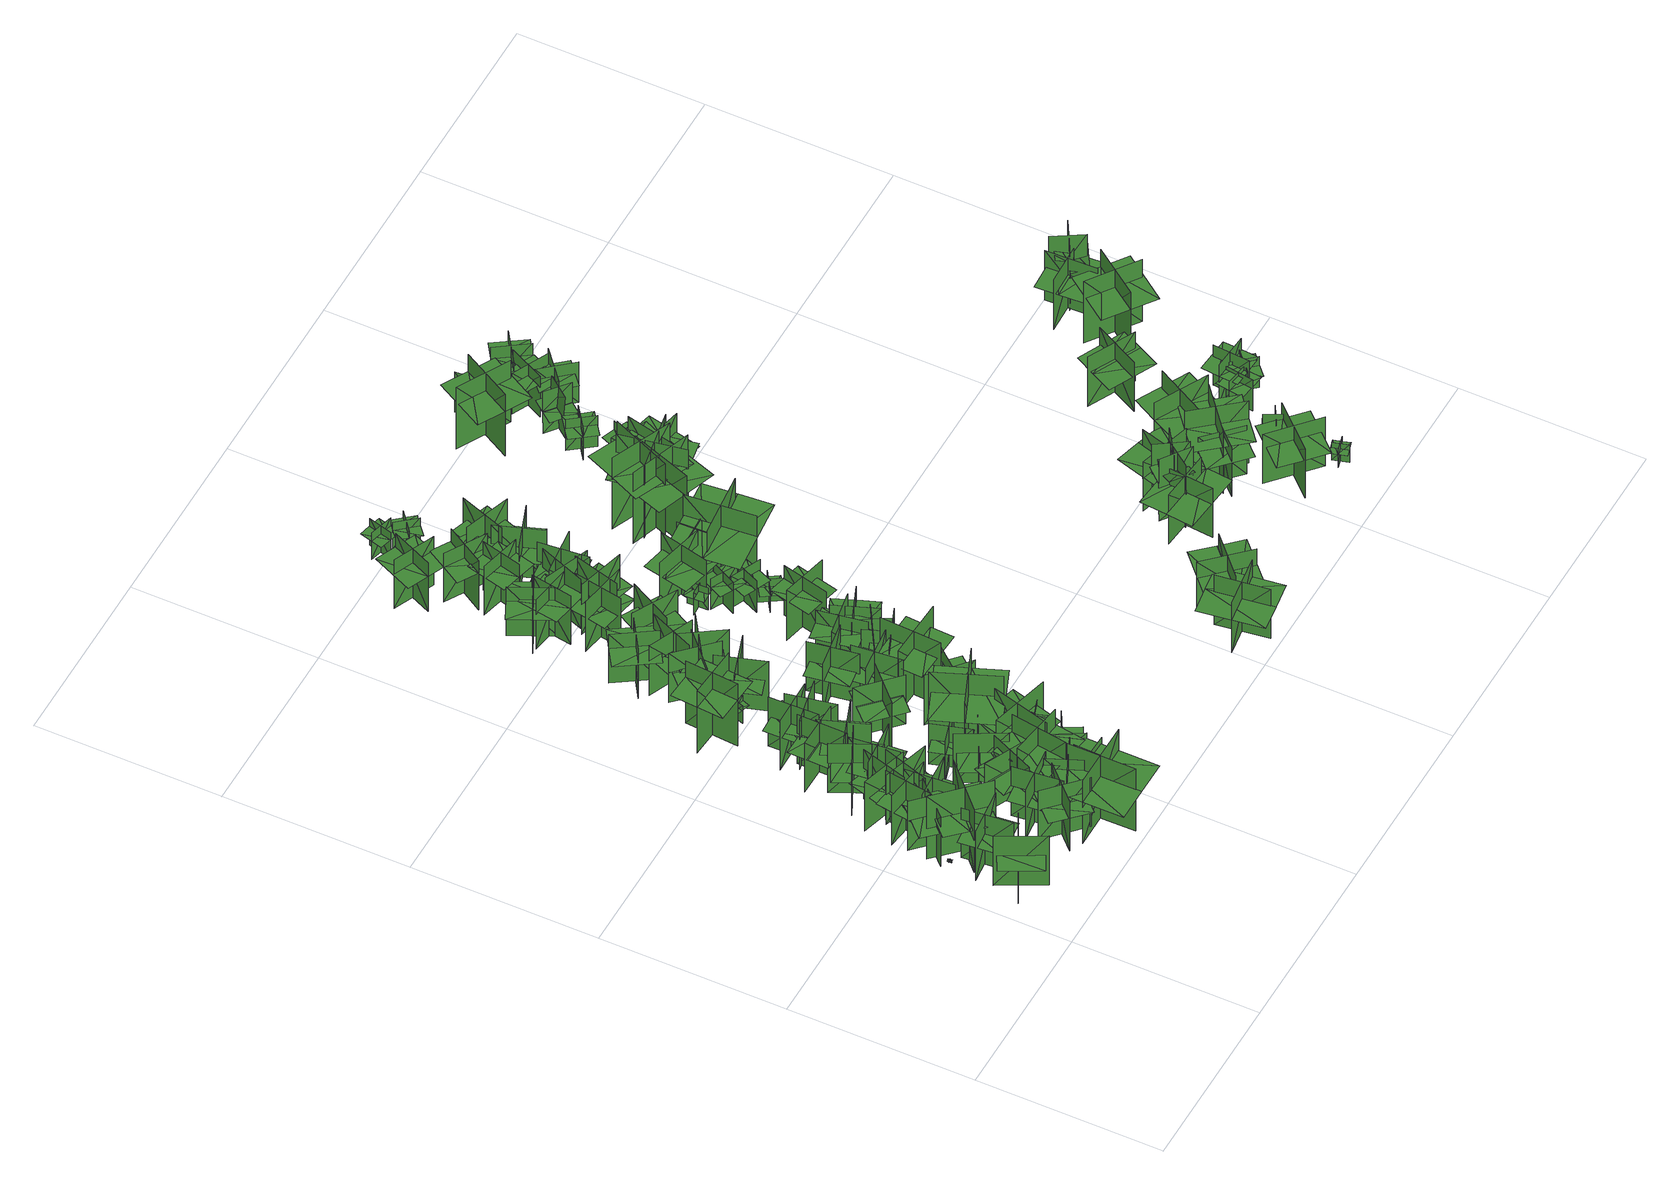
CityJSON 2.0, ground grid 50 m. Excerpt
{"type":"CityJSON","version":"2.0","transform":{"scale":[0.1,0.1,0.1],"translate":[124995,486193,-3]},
"CityObjects":{
"tree1":{"type":"SolitaryVegetationObject","geometry":[{"type":"MultiSurface","lod":"1","boundaries":[[[0,1,2]],[[0,2,3]],[[4,5,6]],[[4,6,7]],[[8,9,10]],[[8,10,11]],[[8,12,13]],[[8,13,9]]]}]},
"tree2":{"type":"SolitaryVegetationObject","geometry":[{"type":"MultiSurface","lod":"1","boundaries":[[[14,15,16]],[[14,16,17]],[[18,19,20]],[[18,20,21]],[[22,23,24]],[[22,24,25]],[[22,26,27]],[[22,27,23]]]}]},
"tree3":{"type":"SolitaryVegetationObject","geometry":[{"type":"MultiSurface","lod":"1","boundaries":[[[28,29,30]],[[28,30,31]],[[32,33,34]],[[32,34,35]],[[36,37,38]],[[36,38,39]],[[36,40,41]],[[36,41,37]]]}]},
"tree4":{"type":"SolitaryVegetationObject","geometry":[{"type":"MultiSurface","lod":"1","boundaries":[[[42,43,44]],[[42,44,45]],[[46,47,48]],[[46,48,49]],[[50,51,52]],[[50,52,53]],[[50,54,55]],[[50,55,51]]]}]},
"tree5":{"type":"SolitaryVegetationObject","geometry":[{"type":"MultiSurface","lod":"1","boundaries":[[[56,57,58]],[[56,58,59]],[[60,61,62]],[[60,62,63]],[[64,65,66]],[[64,66,67]],[[64,68,69]],[[64,69,65]]]}]},
"tree6":{"type":"SolitaryVegetationObject","geometry":[{"type":"MultiSurface","lod":"1","boundaries":[[[70,71,72]],[[70,72,73]],[[74,75,76]],[[74,76,77]],[[78,79,80]],[[78,80,81]],[[78,82,83]],[[78,83,79]]]}]},
"tree7":{"type":"SolitaryVegetationObject","geometry":[{"type":"MultiSurface","lod":"1","boundaries":[[[84,85,86]],[[84,86,87]],[[88,89,90]],[[88,90,91]],[[92,93,94]],[[92,94,95]],[[92,96,97]],[[92,97,93]]]}]},
"tree8":{"type":"SolitaryVegetationObject","geometry":[{"type":"MultiSurface","lod":"1","boundaries":[[[98,99,100]],[[98,100,101]],[[102,103,104]],[[102,104,105]],[[106,107,108]],[[106,108,109]],[[106,110,111]],[[106,111,107]]]}]},
"tree9":{"type":"SolitaryVegetationObject","geometry":[{"type":"MultiSurface","lod":"1","boundaries":[[[112,113,114]],[[112,114,115]],[[116,117,118]],[[116,118,119]],[[120,121,122]],[[120,122,123]],[[120,124,125]],[[120,125,121]]]}]},
"tree10":{"type":"SolitaryVegetationObject","geometry":[{"type":"MultiSurface","lod":"1","boundaries":[[[126,127,128]],[[126,128,129]],[[130,131,132]],[[130,132,133]],[[134,135,136]],[[134,136,137]],[[134,138,139]],[[134,139,135]]]}]},
"tree11":{"type":"SolitaryVegetationObject","geometry":[{"type":"MultiSurface","lod":"1","boundaries":[[[140,141,142]],[[140,142,143]],[[144,145,146]],[[144,146,147]],[[148,149,150]],[[148,150,151]],[[148,152,153]],[[148,153,149]]]}]},
"tree12":{"type":"SolitaryVegetationObject","geometry":[{"type":"MultiSurface","lod":"1","boundaries":[[[154,155,156]],[[154,156,157]],[[158,159,160]],[[158,160,161]],[[162,163,164]],[[162,164,165]],[[162,166,167]],[[162,167,163]]]}]},
"tree13":{"type":"SolitaryVegetationObject","geometry":[{"type":"MultiSurface","lod":"1","boundaries":[[[168,169,170]],[[168,170,171]],[[172,173,174]],[[172,174,175]],[[176,177,178]],[[176,178,179]],[[176,180,181]],[[176,181,177]]]}]},
"tree14":{"type":"SolitaryVegetationObject","geometry":[{"type":"MultiSurface","lod":"1","boundaries":[[[182,183,184]],[[182,184,185]],[[186,187,188]],[[186,188,189]],[[190,191,192]],[[190,192,193]],[[190,193,194]],[[190,194,195]]]}]},
"tree15":{"type":"SolitaryVegetationObject","geometry":[{"type":"MultiSurface","lod":"1","boundaries":[[[196,197,198]],[[196,198,199]],[[200,201,202]],[[200,202,203]],[[204,205,206]],[[204,206,207]],[[204,208,209]],[[204,209,205]]]}]},
"tree16":{"type":"SolitaryVegetationObject","geometry":[{"type":"MultiSurface","lod":"1","boundaries":[[[210,211,212]],[[210,212,213]],[[214,215,216]],[[214,216,217]],[[218,219,220]],[[218,220,221]],[[218,221,222]],[[218,222,223]]]}]},
"tree17":{"type":"SolitaryVegetationObject","geometry":[{"type":"MultiSurface","lod":"1","boundaries":[[[224,225,226]],[[224,226,227]],[[228,229,230]],[[228,230,231]],[[232,233,234]],[[232,234,235]],[[232,236,237]],[[232,237,233]]]}]},
"tree18":{"type":"SolitaryVegetationObject","geometry":[{"type":"MultiSurface","lod":"1","boundaries":[[[238,239,240]],[[238,240,241]],[[242,243,244]],[[242,244,245]],[[246,247,248]],[[246,248,249]],[[246,250,251]],[[246,251,247]]]}]},
"tree19":{"type":"SolitaryVegetationObject","geometry":[{"type":"MultiSurface","lod":"1","boundaries":[[[252,253,254]],[[252,254,255]],[[256,257,258]],[[256,258,259]],[[260,261,257]],[[260,257,256]],[[262,263,253]],[[262,253,252]],[[252,253,264]],[[252,264,265]],[[252,266,267]],[[252,267,253]]]}]},
"tree20":{"type":"SolitaryVegetationObject","geometry":[{"type":"MultiSurface","lod":"1","boundaries":[[[268,269,270]],[[268,270,271]],[[272,273,274]],[[272,274,275]],[[276,277,278]],[[276,278,279]],[[276,280,281]],[[276,281,277]]]}]},
"tree21":{"type":"SolitaryVegetationObject","geometry":[{"type":"MultiSurface","lod":"1","boundaries":[[[282,283,284]],[[282,284,285]],[[286,287,288]],[[286,288,289]],[[290,291,292]],[[290,292,293]],[[290,294,295]],[[290,295,291]]]}]},
"tree22":{"type":"SolitaryVegetationObject","geometry":[{"type":"MultiSurface","lod":"1","boundaries":[[[296,297,298]],[[296,298,299]],[[300,301,302]],[[300,302,303]],[[304,305,306]],[[304,306,307]],[[304,307,308]],[[304,308,309]]]}]},
"tree23":{"type":"SolitaryVegetationObject","geometry":[{"type":"MultiSurface","lod":"1","boundaries":[[[310,311,312]],[[310,312,313]],[[314,315,316]],[[314,316,317]],[[318,319,315]],[[318,315,314]],[[320,321,311]],[[320,311,310]],[[310,311,322]],[[310,322,323]],[[310,324,325]],[[310,325,311]]]}]},
"tree24":{"type":"SolitaryVegetationObject","geometry":[{"type":"MultiSurface","lod":"1","boundaries":[[[326,327,328]],[[326,328,329]],[[330,331,332]],[[330,332,333]],[[334,335,336]],[[334,336,337]],[[334,338,339]],[[334,339,335]]]}]},
"tree25":{"type":"SolitaryVegetationObject","geometry":[{"type":"MultiSurface","lod":"1","boundaries":[[[340,341,342]],[[340,342,343]],[[344,345,346]],[[344,346,347]],[[348,349,350]],[[348,350,351]],[[348,352,353]],[[348,353,349]]]}]},
"tree26":{"type":"SolitaryVegetationObject","geometry":[{"type":"MultiSurface","lod":"1","boundaries":[[[354,355,356]],[[354,356,357]],[[358,359,360]],[[358,360,361]],[[362,363,364]],[[362,364,365]],[[362,366,367]],[[362,367,363]]]}]},
"tree27":{"type":"SolitaryVegetationObject","geometry":[{"type":"MultiSurface","lod":"1","boundaries":[[[368,369,370]],[[368,370,371]],[[372,373,374]],[[372,374,375]],[[376,377,378]],[[376,378,379]],[[376,379,380]],[[376,380,381]]]}]},
"tree28":{"type":"SolitaryVegetationObject","geometry":[{"type":"MultiSurface","lod":"1","boundaries":[[[382,383,384]],[[382,384,385]],[[386,387,388]],[[386,388,389]],[[390,391,392]],[[390,392,393]],[[390,394,395]],[[390,395,391]]]}]},
"tree29":{"type":"SolitaryVegetationObject","geometry":[{"type":"MultiSurface","lod":"1","boundaries":[[[396,397,398]],[[396,398,399]],[[400,401,402]],[[400,402,403]],[[404,405,406]],[[404,406,407]],[[404,408,409]],[[404,409,405]]]}]},
"tree30":{"type":"SolitaryVegetationObject","geometry":[{"type":"MultiSurface","lod":"1","boundaries":[[[410,411,412]],[[410,412,413]],[[414,415,416]],[[414,416,417]],[[418,419,420]],[[418,420,421]],[[418,421,422]],[[418,422,423]]]}]},
"tree31":{"type":"SolitaryVegetationObject","geometry":[{"type":"MultiSurface","lod":"1","boundaries":[[[424,425,426]],[[424,426,427]],[[428,429,430]],[[428,430,431]],[[432,433,429]],[[432,429,428]],[[434,435,425]],[[434,425,424]],[[424,425,436]],[[424,436,437]],[[424,438,439]],[[424,439,425]]]}]},
"tree32":{"type":"SolitaryVegetationObject","geometry":[{"type":"MultiSurface","lod":"1","boundaries":[[[440,441,442]],[[440,442,443]],[[444,445,446]],[[444,446,447]],[[448,449,450]],[[448,450,451]],[[448,452,453]],[[448,453,449]]]}]},
"tree33":{"type":"SolitaryVegetationObject","geometry":[{"type":"MultiSurface","lod":"1","boundaries":[[[454,455,456]],[[454,456,457]],[[458,459,460]],[[458,460,461]],[[462,463,464]],[[462,464,465]],[[462,465,466]],[[462,466,467]]]}]},
"tree34":{"type":"SolitaryVegetationObject","geometry":[{"type":"MultiSurface","lod":"1","boundaries":[[[468,469,470]],[[468,470,471]],[[472,473,474]],[[472,474,475]],[[476,477,478]],[[476,478,479]],[[476,480,481]],[[476,481,477]]]}]},
"tree35":{"type":"SolitaryVegetationObject","geometry":[{"type":"MultiSurface","lod":"1","boundaries":[[[482,483,484]],[[482,484,485]],[[486,487,488]],[[486,488,489]],[[490,491,492]],[[490,492,493]],[[490,494,495]],[[490,495,491]]]}]},
"tree36":{"type":"SolitaryVegetationObject","geometry":[{"type":"MultiSurface","lod":"1","boundaries":[[[496,497,498]],[[496,498,499]],[[500,501,502]],[[500,502,503]],[[504,505,506]],[[504,506,507]],[[504,507,508]],[[504,508,509]]]}]},
"tree37":{"type":"SolitaryVegetationObject","geometry":[{"type":"MultiSurface","lod":"1","boundaries":[[[510,511,512]],[[510,512,513]],[[514,515,516]],[[514,516,517]],[[518,519,520]],[[518,520,521]],[[518,522,523]],[[518,523,519]]]}]},
"tree38":{"type":"SolitaryVegetationObject","geometry":[{"type":"MultiSurface","lod":"1","boundaries":[[[524,525,526]],[[524,526,527]],[[528,529,530]],[[528,530,531]],[[532,533,534]],[[532,534,535]],[[532,536,537]],[[532,537,533]]]}]},
"tree39":{"type":"SolitaryVegetationObject","geometry":[{"type":"MultiSurface","lod":"1","boundaries":[[[538,539,540]],[[538,540,541]],[[542,543,544]],[[542,544,545]],[[546,547,548]],[[546,548,549]],[[546,550,551]],[[546,551,547]]]}]},
"tree40":{"type":"SolitaryVegetationObject","geometry":[{"type":"MultiSurface","lod":"1","boundaries":[[[552,553,554]],[[552,554,555]],[[556,557,558]],[[556,558,559]],[[560,561,562]],[[560,562,563]],[[560,564,565]],[[560,565,561]]]}]},
"tree41":{"type":"SolitaryVegetationObject","geometry":[{"type":"MultiSurface","lod":"1","boundaries":[[[566,567,568]],[[566,568,569]],[[570,571,572]],[[570,572,573]],[[574,575,576]],[[574,576,577]],[[574,578,579]],[[574,579,575]]]}]},
"tree42":{"type":"SolitaryVegetationObject","geometry":[{"type":"MultiSurface","lod":"1","boundaries":[[[580,581,582]],[[580,582,583]],[[584,585,586]],[[584,586,587]],[[588,589,590]],[[588,590,591]],[[588,591,592]],[[588,592,593]]]}]},
"tree43":{"type":"SolitaryVegetationObject","geometry":[{"type":"MultiSurface","lod":"1","boundaries":[[[594,595,596]],[[594,596,597]],[[598,599,600]],[[598,600,601]],[[602,603,604]],[[602,604,605]],[[602,605,606]],[[602,606,607]]]}]},
"tree44":{"type":"SolitaryVegetationObject","geometry":[{"type":"MultiSurface","lod":"1","boundaries":[[[608,609,610]],[[608,610,611]],[[612,613,614]],[[612,614,615]],[[616,617,618]],[[616,618,619]],[[616,620,621]],[[616,621,617]]]}]},
"tree45":{"type":"SolitaryVegetationObject","geometry":[{"type":"MultiSurface","lod":"1","boundaries":[[[622,623,624]],[[622,624,625]],[[626,627,628]],[[626,628,629]],[[630,631,632]],[[630,632,633]],[[630,633,634]],[[630,634,635]]]}]},
"tree46":{"type":"SolitaryVegetationObject","geometry":[{"type":"MultiSurface","lod":"1","boundaries":[[[636,637,638]],[[636,638,639]],[[640,641,642]],[[640,642,643]],[[644,645,646]],[[644,646,647]],[[644,648,649]],[[644,649,645]]]}]},
"tree47":{"type":"SolitaryVegetationObject","geometry":[{"type":"MultiSurface","lod":"1","boundaries":[[[650,651,652]],[[650,652,653]],[[654,655,656]],[[654,656,657]],[[658,659,660]],[[658,660,661]],[[658,662,663]],[[658,663,659]]]}]},
"tree48":{"type":"SolitaryVegetationObject","geometry":[{"type":"MultiSurface","lod":"1","boundaries":[[[664,665,666]],[[664,666,667]],[[668,669,670]],[[668,670,671]],[[672,673,674]],[[672,674,675]],[[672,676,677]],[[672,677,673]]]}]},
"tree49":{"type":"SolitaryVegetationObject","geometry":[{"type":"MultiSurface","lod":"1","boundaries":[[[678,679,680]],[[678,680,681]],[[682,683,684]],[[682,684,685]],[[686,687,688]],[[686,688,689]],[[686,690,691]],[[686,691,687]]]}]},
"tree50":{"type":"SolitaryVegetationObject","geometry":[{"type":"MultiSurface","lod":"1","boundaries":[[[692,693,694]],[[692,694,695]],[[696,697,698]],[[696,698,699]],[[700,701,697]],[[700,697,696]],[[702,703,693]],[[702,693,692]],[[692,693,704]],[[692,704,705]],[[692,706,707]],[[692,707,693]]]}]},
"tree51":{"type":"SolitaryVegetationObject","geometry":[{"type":"MultiSurface","lod":"1","boundaries":[[[708,709,710]],[[708,710,711]],[[712,713,714]],[[712,714,715]],[[716,717,718]],[[716,718,719]],[[716,719,720]],[[716,720,721]]]}]},
"tree52":{"type":"SolitaryVegetationObject","geometry":[{"type":"MultiSurface","lod":"1","boundaries":[[[722,723,724]],[[722,724,725]],[[726,727,728]],[[726,728,729]],[[730,731,732]],[[730,732,733]],[[730,734,735]],[[730,735,731]]]}]},
"tree53":{"type":"SolitaryVegetationObject","geometry":[{"type":"MultiSurface","lod":"1","boundaries":[[[736,737,738]],[[736,738,739]],[[740,741,742]],[[740,742,743]],[[744,745,746]],[[744,746,747]],[[744,748,749]],[[744,749,745]]]}]},
"tree54":{"type":"SolitaryVegetationObject","geometry":[{"type":"MultiSurface","lod":"1","boundaries":[[[750,751,752]],[[750,752,753]],[[754,755,756]],[[754,756,757]],[[758,759,760]],[[758,760,761]],[[758,761,762]],[[758,762,763]]]}]},
"tree55":{"type":"SolitaryVegetationObject","geometry":[{"type":"MultiSurface","lod":"1","boundaries":[[[764,765,766]],[[764,766,767]],[[768,769,770]],[[768,770,771]],[[772,773,774]],[[772,774,775]],[[772,775,776]],[[772,776,777]]]}]},
"tree56":{"type":"SolitaryVegetationObject","geometry":[{"type":"MultiSurface","lod":"1","boundaries":[[[778,779,780]],[[778,780,781]],[[782,783,784]],[[782,784,785]],[[786,787,788]],[[786,788,789]],[[786,789,790]],[[786,790,791]]]}]},
"tree57":{"type":"SolitaryVegetationObject","geometry":[{"type":"MultiSurface","lod":"1","boundaries":[[[792,793,794]],[[792,794,795]],[[796,797,798]],[[796,798,799]],[[800,801,802]],[[800,802,803]],[[800,804,805]],[[800,805,801]]]}]},
"tree58":{"type":"SolitaryVegetationObject","geometry":[{"type":"MultiSurface","lod":"1","boundaries":[[[806,807,808]],[[806,808,809]],[[810,811,812]],[[810,812,813]],[[814,815,816]],[[814,816,817]],[[814,817,818]],[[814,818,819]]]}]},
"tree59":{"type":"SolitaryVegetationObject","geometry":[{"type":"MultiSurface","lod":"1","boundaries":[[[820,821,822]],[[820,822,823]],[[824,825,826]],[[824,826,827]],[[828,829,830]],[[828,830,831]],[[828,832,833]],[[828,833,829]]]}]},
"tree60":{"type":"SolitaryVegetationObject","geometry":[{"type":"MultiSurface","lod":"1","boundaries":[[[834,835,836]],[[834,836,837]],[[838,839,840]],[[838,840,841]],[[842,843,844]],[[842,844,845]],[[842,846,847]],[[842,847,843]]]}]},
"tree61":{"type":"SolitaryVegetationObject","geometry":[{"type":"MultiSurface","lod":"1","boundaries":[[[848,849,850]],[[848,850,851]],[[852,853,854]],[[852,854,855]],[[856,857,858]],[[856,858,859]],[[856,859,860]],[[856,860,861]]]}]},
"tree62":{"type":"SolitaryVegetationObject","geometry":[{"type":"MultiSurface","lod":"1","boundaries":[[[862,863,864]],[[862,864,865]],[[866,867,868]],[[866,868,869]],[[870,871,872]],[[870,872,873]],[[870,873,874]],[[870,874,875]]]}]},
"tree63":{"type":"SolitaryVegetationObject","geometry":[{"type":"MultiSurface","lod":"1","boundaries":[[[876,877,878]],[[876,878,879]],[[880,881,882]],[[880,882,883]],[[884,885,886]],[[884,886,887]],[[884,887,888]],[[884,888,889]]]}]},
"tree64":{"type":"SolitaryVegetationObject","geometry":[{"type":"MultiSurface","lod":"1","boundaries":[[[890,891,892]],[[890,892,893]],[[894,895,896]],[[894,896,897]],[[898,899,900]],[[898,900,901]],[[898,902,903]],[[898,903,899]]]}]},
"tree65":{"type":"SolitaryVegetationObject","geometry":[{"type":"MultiSurface","lod":"1","boundaries":[[[904,905,906]],[[904,906,907]],[[908,909,910]],[[908,910,911]],[[912,913,914]],[[912,914,915]],[[912,915,916]],[[912,916,917]]]}]},
"tree66":{"type":"SolitaryVegetationObject","geometry":[{"type":"MultiSurface","lod":"1","boundaries":[[[918,919,920]],[[918,920,921]],[[922,923,924]],[[922,924,925]],[[926,927,928]],[[926,928,929]],[[926,929,930]],[[926,930,931]]]}]},
"tree67":{"type":"SolitaryVegetationObject","geometry":[{"type":"MultiSurface","lod":"1","boundaries":[[[932,933,934]],[[932,934,935]],[[936,937,938]],[[936,938,939]],[[940,941,942]],[[940,942,943]],[[940,943,944]],[[940,944,945]]]}]},
"tree68":{"type":"SolitaryVegetationObject","geometry":[{"type":"MultiSurface","lod":"1","boundaries":[[[946,947,948]],[[946,948,949]],[[950,951,952]],[[950,952,953]],[[954,955,956]],[[954,956,957]],[[954,957,958]],[[954,958,959]]]}]},
"tree69":{"type":"SolitaryVegetationObject","geometry":[{"type":"MultiSurface","lod":"1","boundaries":[[[960,961,962]],[[960,962,963]],[[964,965,966]],[[964,966,967]],[[968,969,970]],[[968,970,971]],[[968,971,972]],[[968,972,973]]]}]},
"tree70":{"type":"SolitaryVegetationObject","geometry":[{"type":"MultiSurface","lod":"1","boundaries":[[[974,975,976]],[[974,976,977]],[[978,979,980]],[[978,980,981]],[[982,983,984]],[[982,984,985]],[[982,985,986]],[[982,986,987]]]}]},
"tree71":{"type":"SolitaryVegetationObject","geometry":[{"type":"MultiSurface","lod":"1","boundaries":[[[988,989,990]],[[988,990,991]],[[992,993,994]],[[992,994,995]],[[996,997,998]],[[996,998,999]],[[996,999,1000]],[[996,1000,1001]]]}]},
"tree72":{"type":"SolitaryVegetationObject","geometry":[{"type":"MultiSurface","lod":"1","boundaries":[[[1002,1003,1004]],[[1002,1004,1005]],[[1006,1007,1008]],[[1006,1008,1009]],[[1010,1011,1012]],[[1010,1012,1013]],[[1010,1013,1014]],[[1010,1014,1015]]]}]},
"tree73":{"type":"SolitaryVegetationObject","geometry":[{"type":"MultiSurface","lod":"1","boundaries":[[[1016,1017,1018]],[[1016,1018,1019]],[[1020,1021,1022]],[[1020,1022,1023]],[[1024,1025,1026]],[[1024,1026,1027]],[[1024,1027,1028]],[[1024,1028,1029]]]}]},
"tree74":{"type":"SolitaryVegetationObject","geometry":[{"type":"MultiSurface","lod":"1","boundaries":[[[1030,1031,1032]],[[1030,1032,1033]],[[1034,1035,1036]],[[1034,1036,1037]],[[1038,1039,1040]],[[1038,1040,1041]],[[1038,1041,1042]],[[1038,1042,1043]]]}]},
"tree75":{"type":"SolitaryVegetationObject","geometry":[{"type":"MultiSurface","lod":"1","boundaries":[[[1044,1045,1046]],[[1044,1046,1047]],[[1048,1049,1050]],[[1048,1050,1051]],[[1052,1053,1054]],[[1052,1054,1055]],[[1052,1055,1056]],[[1052,1056,1057]]]}]},
"tree76":{"type":"SolitaryVegetationObject","geometry":[{"type":"MultiSurface","lod":"1","boundaries":[[[1058,1059,1060]],[[1058,1060,1061]],[[1062,1063,1064]],[[1062,1064,1065]],[[1066,1067,1068]],[[1066,1068,1069]],[[1066,1069,1070]],[[1066,1070,1071]]]}]},
"tree77":{"type":"SolitaryVegetationObject","geometry":[{"type":"MultiSurface","lod":"1","boundaries":[[[1072,1073,1074]],[[1072,1074,1075]],[[1076,1077,1078]],[[1076,1078,1079]],[[1080,1081,1082]],[[1080,1082,1083]],[[1080,1083,1084]],[[1080,1084,1085]]]}]},
"tree78":{"type":"SolitaryVegetationObject","geometry":[{"type":"MultiSurface","lod":"1","boundaries":[[[1086,1087,1088]],[[1086,1088,1089]],[[1090,1091,1092]],[[1090,1092,1093]],[[1094,1095,1096]],[[1094,1096,1097]],[[1094,1097,1098]],[[1094,1098,1099]]]}]},
"tree79":{"type":"SolitaryVegetationObject","geometry":[{"type":"MultiSurface","lod":"1","boundaries":[[[1100,1101,1102]],[[1100,1102,1103]],[[1104,1105,1106]],[[1104,1106,1107]],[[1108,1109,1110]],[[1108,1110,1111]],[[1108,1111,1112]],[[1108,1112,1113]]]}]},
"tree80":{"type":"SolitaryVegetationObject","geometry":[{"type":"MultiSurface","lod":"1","boundaries":[[[1114,1115,1116]],[[1114,1116,1117]],[[1118,1119,1120]],[[1118,1120,1121]],[[1122,1123,1124]],[[1122,1124,1125]],[[1122,1125,1126]],[[1122,1126,1127]]]}]},
"tree81":{"type":"SolitaryVegetationObject","geometry":[{"type":"MultiSurface","lod":"1","boundaries":[[[1128,1129,1130]],[[1128,1130,1131]],[[1132,1133,1134]],[[1132,1134,1135]],[[1136,1137,1138]],[[1136,1138,1139]],[[1136,1139,1140]],[[1136,1140,1141]]]}]},
"tree82":{"type":"SolitaryVegetationObject","geometry":[{"type":"MultiSurface","lod":"1","boundaries":[[[1142,1143,1144]],[[1142,1144,1145]],[[1146,1147,1148]],[[1146,1148,1149]],[[1150,1151,1147]],[[1150,1147,1146]],[[1152,1153,1143]],[[1152,1143,1142]],[[1142,1143,1154]],[[1142,1154,1155]],[[1142,1156,1157]],[[1142,1157,1143]]]}]},
"tree83":{"type":"SolitaryVegetationObject","geometry":[{"type":"MultiSurface","lod":"1","boundaries":[[[1158,1159,1160]],[[1158,1160,1161]],[[1162,1163,1164]],[[1162,1164,1165]],[[1166,1167,1163]],[[1166,1163,1162]],[[1168,1169,1159]],[[1168,1159,1158]],[[1170,1171,1172]],[[1170,1172,1173]],[[1174,1175,1176]],[[1174,1176,1177]]]}]},
"tree84":{"type":"SolitaryVegetationObject","geometry":[{"type":"MultiSurface","lod":"1","boundaries":[[[1178,1179,1180]],[[1178,1180,1181]],[[1182,1183,1184]],[[1182,1184,1185]],[[1186,1187,1183]],[[1186,1183,1182]],[[1188,1189,1179]],[[1188,1179,1178]],[[1190,1191,1192]],[[1190,1192,1193]],[[1194,1195,1196]],[[1194,1196,1197]]]}]},
"tree85":{"type":"SolitaryVegetationObject","geometry":[{"type":"MultiSurface","lod":"1","boundaries":[[[1198,1199,1200]],[[1198,1200,1201]],[[1202,1203,1204]],[[1202,1204,1205]],[[1206,1207,1208]],[[1206,1208,1209]],[[1206,1209,1210]],[[1206,1210,1211]]]}]},
"tree86":{"type":"SolitaryVegetationObject","geometry":[{"type":"MultiSurface","lod":"1","boundaries":[[[1212,1213,1214]],[[1212,1214,1215]],[[1216,1217,1218]],[[1216,1218,1219]],[[1220,1221,1222]],[[1220,1222,1223]],[[1220,1224,1225]],[[1220,1225,1221]]]}]},
"tree87":{"type":"SolitaryVegetationObject","geometry":[{"type":"MultiSurface","lod":"1","boundaries":[[[1226,1227,1228]],[[1226,1228,1229]],[[1230,1231,1232]],[[1230,1232,1233]],[[1234,1235,1236]],[[1234,1236,1237]],[[1234,1238,1239]],[[1234,1239,1235]]]}]},
"tree88":{"type":"SolitaryVegetationObject","geometry":[{"type":"MultiSurface","lod":"1","boundaries":[[[1240,1241,1242]],[[1240,1242,1243]],[[1244,1245,1246]],[[1244,1246,1247]],[[1248,1249,1250]],[[1248,1250,1251]],[[1248,1251,1252]],[[1248,1252,1253]]]}]},
"tree89":{"type":"SolitaryVegetationObject","geometry":[{"type":"MultiSurface","lod":"1","boundaries":[[[1254,1255,1256]],[[1254,1256,1257]],[[1258,1259,1260]],[[1258,1260,1261]],[[1262,1263,1264]],[[1262,1264,1265]],[[1262,1265,1266]],[[1262,1266,1267]]]}]},
"tree90":{"type":"SolitaryVegetationObject","geometry":[{"type":"MultiSurface","lod":"1","boundaries":[[[1268,1269,1270]],[[1268,1270,1271]],[[1272,1273,1274]],[[1272,1274,1275]],[[1276,1277,1278]],[[1276,1278,1279]],[[1276,1279,1280]],[[1276,1280,1281]]]}]},
"tree91":{"type":"SolitaryVegetationObject","geometry":[{"type":"MultiSurface","lod":"1","boundaries":[[[1282,1283,1284]],[[1282,1284,1285]],[[1286,1287,1288]],[[1286,1288,1289]],[[1290,1291,1292]],[[1290,1292,1293]],[[1290,1293,1294]],[[1290,1294,1295]]]}]},
"tree92":{"type":"SolitaryVegetationObject","geometry":[{"type":"MultiSurface","lod":"1","boundaries":[[[1296,1297,1298]],[[1296,1298,1299]],[[1300,1301,1302]],[[1300,1302,1303]],[[1304,1305,1306]],[[1304,1306,1307]],[[1304,1307,1308]],[[1304,1308,1309]]]}]},
"tree93":{"type":"SolitaryVegetationObject","geometry":[{"type":"MultiSurface","lod":"1","boundaries":[[[1310,1311,1312]],[[1310,1312,1313]],[[1314,1315,1316]],[[1314,1316,1317]],[[1318,1319,1315]],[[1318,1315,1314]],[[1320,1321,1311]],[[1320,1311,1310]],[[1322,1323,1324]],[[1322,1324,1325]],[[1326,1327,1328]],[[1326,1328,1329]]]}]},
"tree94":{"type":"SolitaryVegetationObject","geometry":[{"type":"MultiSurface","lod":"1","boundaries":[[[1330,1331,1332]],[[1330,1332,1333]],[[1334,1335,1336]],[[1334,1336,1337]],[[1338,1339,1340]],[[1338,1340,1341]],[[1338,1341,1342]],[[1338,1342,1343]]]}]},
"tree95":{"type":"SolitaryVegetationObject","geometry":[{"type":"MultiSurface","lod":"1","boundaries":[[[1344,1345,1346]],[[1344,1346,1347]],[[1348,1349,1350]],[[1348,1350,1351]],[[1352,1353,1354]],[[1352,1354,1355]],[[1352,1355,1356]],[[1352,1356,1357]]]}]},
"tree96":{"type":"SolitaryVegetationObject","geometry":[{"type":"MultiSurface","lod":"1","boundaries":[[[1358,1359,1360]],[[1358,1360,1361]],[[1362,1363,1364]],[[1362,1364,1365]],[[1366,1367,1368]],[[1366,1368,1369]],[[1366,1369,1370]],[[1366,1370,1371]]]}]},
"tree97":{"type":"SolitaryVegetationObject","geometry":[{"type":"MultiSurface","lod":"1","boundaries":[[[1372,1373,1374]],[[1372,1374,1375]],[[1376,1377,1378]],[[1376,1378,1379]],[[1380,1381,1382]],[[1380,1382,1383]],[[1380,1383,1384]],[[1380,1384,1385]]]}]},
"tree98":{"type":"SolitaryVegetationObject","geometry":[{"type":"MultiSurface","lod":"1","boundaries":[[[1386,1387,1388]],[[1386,1388,1389]],[[1390,1391,1392]],[[1390,1392,1393]],[[1394,1395,1396]],[[1394,1396,1397]],[[1394,1397,1398]],[[1394,1398,1399]]]}]},
"tree99":{"type":"SolitaryVegetationObject","geometry":[{"type":"MultiSurface","lod":"1","boundaries":[[[1400,1401,1402]],[[1400,1402,1403]],[[1404,1405,1406]],[[1404,1406,1407]],[[1408,1409,1410]],[[1408,1410,1411]],[[1408,1411,1412]],[[1408,1412,1413]]]}]},
"tree100":{"type":"SolitaryVegetationObject","geometry":[{"type":"MultiSurface","lod":"1","boundaries":[[[1414,1415,1416]],[[1414,1416,1417]],[[1418,1419,1420]],[[1418,1420,1421]],[[1422,1423,1424]],[[1422,1424,1425]],[[1422,1425,1426]],[[1422,1426,1427]]]}]},
"tree101":{"type":"SolitaryVegetationObject","geometry":[{"type":"MultiSurface","lod":"1","boundaries":[[[1428,1429,1430]],[[1428,1430,1431]],[[1432,1433,1434]],[[1432,1434,1435]],[[1436,1437,1438]],[[1436,1438,1439]],[[1436,1439,1440]],[[1436,1440,1441]]]}]},
"tree102":{"type":"SolitaryVegetationObject","geometry":[{"type":"MultiSurface","lod":"1","boundaries":[[[1442,1443,1444]],[[1442,1444,1445]],[[1446,1447,1448]],[[1446,1448,1449]],[[1450,1451,1447]],[[1450,1447,1446]],[[1452,1453,1443]],[[1452,1443,1442]],[[1454,1455,1456]],[[1454,1456,1457]],[[1458,1459,1460]],[[1458,1460,1461]]]}]}
},
"vertices":[
[47,232,44],[108,115,44],[108,115,215],[47,232,215],[22,153,44],[22,153,215],[140,214,215],[140,214,44],[55,227,149],[108,125,149],[156,150,149],[103,252,149],[6,201,149],[59,99,149],
[67,355,44],[75,355,44],[75,365,44],[67,365,44],[71,355,47],[71,365,47],[71,365,39],[71,355,39],[68,361,43],[74,361,43],[74,361,40],[68,361,40],[68,361,47],[74,361,47],
[95,342,41],[109,210,41],[109,210,213],[95,342,213],[44,277,41],[44,277,213],[175,291,213],[175,291,41],[101,334,147],[114,219,147],[167,225,147],[155,340,147],[46,328,147],[58,213,147],
[140,467,40],[48,372,40],[48,372,211],[140,467,211],[57,465,40],[57,465,211],[152,373,211],[152,373,40],[138,457,145],[57,375,145],[96,337,145],[176,420,145],[98,496,145],[18,414,145],
[67,293,40],[187,411,40],[187,411,258],[67,293,258],[172,293,40],[172,293,258],[54,413,258],[54,413,40],[70,305,174],[175,408,174],[127,457,174],[22,354,174],[119,255,174],[224,357,174],
[122,557,40],[104,426,40],[104,426,211],[122,557,211],[56,507,40],[56,507,211],[188,489,211],[188,489,40],[126,548,145],[110,434,145],[164,427,145],[179,541,145],[71,556,145],[55,441,145],
[91,443,41],[223,453,41],[223,453,212],[91,443,212],[155,389,41],[155,389,212],[145,521,212],[145,521,41],[99,448,146],[214,457,146],[210,511,146],[95,502,146],[104,393,146],[219,402,146],
[122,507,40],[159,634,40],[159,634,211],[122,507,211],[194,547,40],[194,547,211],[67,584,211],[67,584,40],[119,517,145],[151,627,145],[100,642,145],[67,532,145],[172,501,145],[205,612,145],
[181,587,41],[141,461,41],[141,461,212],[181,587,212],[108,548,41],[108,548,212],[234,509,212],[234,509,41],[183,578,146],[149,467,146],[200,452,146],[235,562,146],[130,594,146],[96,484,146],
[224,204,46],[319,112,46],[319,112,217],[224,204,217],[226,121,46],[226,121,217],[318,216,217],[318,216,46],[233,202,151],[316,122,151],[354,160,151],[271,241,151],[195,162,151],[277,82,151],
[266,297,44],[281,166,44],[281,166,215],[266,297,215],[215,232,44],[215,232,215],[346,247,215],[346,247,44],[273,290,149],[285,175,149],[338,180,149],[326,295,149],[217,284,149],[229,169,149],
[217,692,39],[98,634,39],[98,634,210],[217,692,210],[138,718,39],[138,718,210],[196,599,210],[196,599,39],[211,684,144],[108,633,144],[131,584,144],[235,635,144],[187,734,144],[83,683,144],
[126,605,40],[258,618,40],[258,618,212],[126,605,212],[190,553,40],[190,553,212],[177,684,212],[177,684,40],[134,611,146],[249,622,146],[243,675,146],[128,664,146],[139,555,146],[254,567,146],
[319,184,35],[371,127,35],[371,127,143],[319,184,143],[317,133,35],[374,185,35],[374,185,143],[317,133,143],[317,133,113],[343,104,113],[400,157,113],[374,185,113],[347,214,113],[290,161,113],
[366,301,44],[245,356,44],[245,356,215],[366,301,215],[336,378,44],[336,378,215],[282,258,215],[282,258,44],[356,300,149],[251,347,149],[229,298,149],[334,251,149],[379,350,149],[274,398,149],
[280,114,24],[280,114,241],[467,115,241],[467,115,24],[371,202,24],[371,202,241],[372,21,241],[372,21,24],[371,230,170],[277,229,170],[278,5,170],[372,5,170],[465,5,170],[465,230,170],
[248,767,38],[115,768,38],[115,768,209],[248,767,209],[189,826,38],[189,826,209],[188,693,209],[188,693,38],[239,762,143],[124,763,143],[123,709,143],[239,708,143],[240,817,143],[124,819,143],
[385,125,33],[332,244,33],[332,244,205],[385,125,205],[421,221,33],[303,169,33],[303,169,205],[421,221,205],[380,135,161],[332,244,161],[285,223,161],[333,114,161],[427,156,161],[379,265,161],
[357,171,89],[367,229,89],[337,235,89],[327,176,89],[333,204,89],[391,194,89],[392,198,144],[334,208,144],[334,208,35],[392,198,35],[360,171,35],[370,229,35],[367,229,144],[357,171,144],[387,166,89],[397,224,89],
[164,689,39],[288,735,39],[288,735,210],[164,689,210],[240,655,39],[240,655,210],[193,779,210],[193,779,39],[170,697,144],[278,737,144],[259,787,144],[151,747,144],[189,645,144],[298,685,144],
[378,444,43],[261,381,43],[261,381,214],[378,444,214],[298,467,43],[298,467,214],[361,351,214],[361,351,43],[373,435,148],[271,380,148],[297,333,148],[398,388,148],[346,484,148],[245,429,148],
[453,276,29],[300,298,29],[300,298,244],[453,276,244],[392,359,29],[370,206,29],[370,206,244],[392,359,244],[392,359,184],[315,370,184],[293,217,184],[370,206,184],[447,194,184],[469,348,184],
[468,161,102],[374,163,102],[373,114,102],[467,112,102],[422,115,102],[424,208,102],[418,209,188],[416,115,188],[416,115,16],[418,209,16],[468,165,16],[374,166,16],[374,163,188],[468,161,188],[468,208,102],[375,210,102],
[208,912,38],[212,780,38],[212,780,209],[208,912,209],[152,852,38],[152,852,209],[284,855,209],[284,855,38],[213,904,143],[217,789,143],[271,790,143],[267,906,143],[158,902,143],[161,787,143],
[303,839,38],[174,812,38],[174,812,210],[303,839,210],[234,884,38],[234,884,210],[260,754,210],[260,754,38],[296,832,144],[183,809,144],[194,756,144],[307,779,144],[285,887,144],[172,864,144],
[326,547,42],[357,444,42],[357,444,183],[326,547,183],[294,487,42],[294,487,183],[398,518,183],[398,518,42],[332,542,129],[359,451,129],[401,464,129],[374,554,129],[289,529,129],[315,438,129],
[255,1042,37],[112,1052,37],[112,1052,253],[255,1042,253],[186,1120,37],[176,977,37],[176,977,253],[186,1120,253],[186,1120,197],[117,1125,197],[107,982,197],[176,977,197],[245,973,197],[255,1116,197],
[501,285,15],[388,221,15],[388,221,187],[501,285,187],[402,312,15],[466,199,15],[466,199,187],[402,312,187],[492,280,142],[388,221,142],[413,177,142],[517,235,142],[466,325,142],[363,266,142],
[408,276,21],[451,436,21],[451,436,240],[408,276,240],[521,343,21],[361,385,21],[361,385,240],[521,343,240],[412,290,183],[451,436,183],[388,453,183],[349,307,183],[475,273,183],[514,419,183],
[255,1039,42],[241,997,42],[241,997,104],[255,1039,104],[229,1026,42],[271,1013,42],[271,1013,104],[229,1026,104],[229,1026,86],[222,1005,86],[264,992,86],[271,1013,86],[278,1034,86],[236,1047,86],
[445,384,103],[476,296,103],[521,311,104],[491,400,104],[504,357,103],[416,326,103],[418,321,189],[506,351,189],[506,351,18],[418,321,18],[442,383,18],[472,294,18],[476,296,189],[445,384,189],[401,368,104],[431,280,104],
[419,655,38],[325,748,38],[325,748,209],[419,655,209],[418,738,38],[418,738,209],[325,644,209],[325,644,38],[410,658,143],[327,738,143],[290,700,143],[372,619,143],[449,697,143],[366,778,143],
[468,421,26],[401,585,26],[401,585,272],[468,421,272],[514,530,26],[350,463,26],[350,463,272],[514,530,272],[514,530,203],[481,612,203],[317,545,203],[350,463,203],[383,381,203],[548,447,203],
[266,1088,40],[307,962,40],[307,962,212],[266,1088,212],[229,1014,40],[229,1014,212],[354,1055,212],[354,1055,40],[273,1082,146],[309,972,146],[360,989,146],[324,1098,146],[220,1064,146],[256,955,146],
[316,1090,40],[223,1185,40],[223,1185,211],[316,1090,211],[316,1173,40],[316,1173,211],[221,1081,211],[221,1081,40],[306,1093,145],[225,1175,145],[187,1137,145],[268,1055,145],[346,1132,145],[265,1214,145],
[202,1255,39],[304,1321,39],[304,1321,209],[202,1255,209],[282,1237,39],[215,1339,39],[215,1339,209],[282,1237,209],[282,1237,161],[333,1270,161],[266,1373,161],[215,1339,161],[164,1306,161],[230,1204,161],
[267,1153,40],[319,1274,40],[319,1274,212],[267,1153,212],[343,1184,40],[343,1184,212],[222,1236,212],[222,1236,40],[265,1163,146],[311,1269,146],[261,1290,146],[216,1184,146],[316,1141,146],[362,1247,146],
[364,1186,41],[254,1113,41],[254,1113,213],[364,1186,213],[283,1202,41],[283,1202,213],[356,1092,213],[356,1092,41],[360,1177,147],[264,1113,147],[294,1068,147],[390,1133,147],[329,1224,147],[233,1159,147],
[408,914,38],[429,783,38],[429,783,209],[408,914,209],[360,846,38],[360,846,209],[491,867,209],[491,867,38],[415,906,143],[433,792,143],[486,800,143],[468,914,143],[360,897,143],[378,783,143],
[558,635,14],[475,536,14],[475,536,186],[558,635,186],[456,625,14],[556,542,14],[556,542,186],[456,625,186],[551,627,142],[475,536,142],[514,502,142],[590,593,142],[512,660,142],[435,569,142],
[448,816,35],[462,684,35],[462,684,206],[448,816,206],[397,751,35],[397,751,206],[528,765,206],[528,765,35],[454,808,140],[466,693,140],[520,699,140],[508,814,140],[399,802,140],[411,687,140],
[287,1318,44],[334,1306,44],[334,1306,109],[287,1318,109],[304,1288,44],[317,1336,44],[317,1336,109],[304,1288,109],[306,1293,85],[325,1288,85],[334,1322,85],[315,1327,85],[295,1332,85],[286,1299,85],
[218,1543,38],[327,1596,38],[327,1596,207],[218,1543,207],[294,1516,38],[241,1625,38],[241,1625,207],[294,1516,207],[294,1516,160],[349,1543,160],[296,1652,160],[241,1625,160],[186,1599,160],[240,1489,160],
[295,1319,43],[412,1257,43],[412,1257,214],[295,1319,214],[320,1240,43],[320,1240,214],[382,1357,214],[382,1357,43],[305,1319,148],[407,1265,148],[432,1313,148],[330,1367,148],[279,1270,148],[381,1216,148],
[234,1542,40],[346,1525,40],[346,1525,210],[234,1542,210],[283,1476,40],[301,1587,40],[301,1587,210],[283,1476,210],[283,1476,166],[337,1467,166],[354,1579,166],[301,1587,166],[247,1596,166],[230,1485,166],
[626,689,12],[461,697,12],[461,697,231],[626,689,231],[538,785,12],[530,620,12],[530,620,231],[538,785,231],[612,689,174],[461,697,174],[458,632,174],[609,624,174],[615,755,174],[464,762,174],
[278,1433,42],[409,1410,42],[409,1410,214],[278,1433,214],[327,1365,42],[327,1365,214],[349,1496,214],[349,1496,42],[288,1436,148],[401,1417,148],[411,1470,148],[297,1490,148],[278,1382,148],[392,1362,148],
[617,788,12],[497,739,12],[497,739,184],[617,788,184],[522,827,12],[571,707,12],[571,707,184],[522,827,184],[607,784,140],[497,739,140],[516,692,140],[626,736,140],[588,831,140],[478,787,140],
[542,818,23],[520,946,23],[520,946,195],[542,818,195],[600,902,23],[473,880,23],[473,880,195],[600,902,195],[540,829,150],[520,946,150],[469,937,150],[490,820,150],[591,838,150],[570,955,150],
[587,775,100],[539,856,100],[498,831,100],[545,751,100],[524,790,100],[604,838,100],[601,843,186],[521,795,186],[521,795,14],[601,843,14],[590,777,14],[543,858,14],[539,856,186],[587,775,186],[627,799,100],[580,880,100],
[199,1901,36],[310,1853,36],[310,1853,205],[199,1901,205],[228,1826,36],[277,1937,36],[277,1937,205],[228,1826,205],[228,1826,158],[284,1801,158],[332,1913,158],[277,1937,158],[221,1962,158],[172,1850,158],
[321,1466,44],[449,1430,44],[449,1430,216],[321,1466,216],[363,1394,44],[363,1394,216],[398,1522,216],[398,1522,44],[331,1469,150],[442,1438,150],[457,1490,150],[345,1521,150],[316,1415,150],[427,1384,150],
[303,1553,43],[426,1505,43],[426,1505,215],[303,1553,215],[337,1477,43],[337,1477,215],[384,1601,215],[384,1601,43],[312,1555,149],[420,1513,149],[439,1563,149],[332,1605,149],[292,1503,149],[400,1461,149],
[274,1700,41],[384,1673,41],[384,1673,211],[274,1700,211],[317,1630,41],[344,1739,41],[344,1739,211],[317,1630,211],[317,1630,166],[370,1617,166],[397,1726,166],[344,1739,166],[292,1753,166],[265,1643,166],
[560,930,12],[606,817,12],[606,817,181],[560,930,181],[528,855,12],[641,901,12],[641,901,181],[528,855,181],[528,855,134],[551,799,134],[664,845,134],[641,901,134],[618,958,134],[505,912,134],
[347,1825,40],[284,1720,40],[284,1720,209],[347,1825,209],[268,1805,40],[372,1743,40],[372,1743,209],[268,1805,209],[268,1805,162],[237,1753,162],[341,1691,162],[372,1743,162],[404,1795,162],[299,1858,162],
[461,1570,45],[329,1556,45],[329,1556,216],[461,1570,216],[396,1622,45],[396,1622,216],[410,1490,216],[410,1490,45],[453,1564,150],[338,1552,150],[343,1499,150],[458,1510,150],[447,1619,150],[332,1607,150],
[527,1235,45],[524,1290,45],[524,1290,121],[527,1235,121],[552,1262,45],[497,1259,45],[497,1259,121],[552,1262,121],[552,1262,100],[550,1290,100],[495,1286,100],[497,1259,100],[498,1231,100],[554,1235,100],
[590,955,13],[620,1081,13],[620,1081,186],[590,955,186],[677,1010,13],[551,1039,13],[551,1039,186],[677,1010,186],[593,966,141],[620,1081,141],[570,1093,141],[543,977,141],[643,954,141],[670,1070,141],
[364,1654,46],[488,1699,46],[488,1699,217],[364,1654,217],[439,1619,46],[439,1619,217],[394,1744,217],[394,1744,46],[370,1662,151],[478,1701,151],[460,1752,151],[351,1712,151],[389,1609,151],[497,1649,151],
[470,1335,42],[605,1303,42],[605,1303,214],[470,1335,214],[528,1241,42],[559,1376,42],[559,1376,214],[528,1241,214],[476,1323,158],[463,1261,158],[598,1232,158],[611,1294,158],[625,1357,158],[489,1386,158],
[589,1252,33],[554,1183,33],[554,1183,140],[589,1252,140],[540,1236,33],[609,1201,33],[609,1201,140],[540,1236,140],[540,1236,110],[523,1202,110],[592,1167,110],[609,1201,110],[627,1236,110],[557,1271,110],
[314,2019,38],[378,2002,38],[378,2002,130],[314,2019,130],[336,1981,38],[353,2045,38],[353,2045,130],[336,1981,130],[336,1981,104],[368,1972,104],[385,2036,104],[353,2045,104],[321,2053,104],[304,1989,104],
[360,1791,48],[485,1747,48],[485,1747,219],[360,1791,219],[396,1717,48],[396,1717,219],[440,1841,219],[440,1841,48],[370,1793,154],[479,1755,154],[496,1806,154],[387,1844,154],[351,1741,154],[460,1702,154],
[587,1137,27],[622,1217,27],[622,1217,137],[587,1137,137],[652,1162,27],[572,1198,27],[572,1198,137],[652,1162,137],[595,1139,102],[632,1123,102],[666,1205,102],[629,1220,102],[591,1236,102],[557,1155,102],
[404,1982,46],[353,1940,46],[353,1940,138],[404,1982,138],[360,1987,46],[403,1936,46],[403,1936,138],[360,1987,138],[360,1987,112],[335,1966,112],[377,1914,112],[403,1936,112],[428,1957,112],[386,2008,112],
[608,1112,18],[661,1147,18],[661,1147,96],[608,1112,96],[657,1102,18],[623,1155,18],[623,1155,96],[657,1102,96],[614,1111,71],[630,1087,71],[682,1122,71],[666,1146,71],[650,1170,71],[598,1135,71],
[647,1381,25],[651,1281,25],[651,1281,164],[647,1381,164],[601,1332,25],[701,1336,25],[701,1336,164],[601,1332,164],[601,1332,125],[604,1283,125],[703,1287,125],[701,1336,125],[699,1386,125],[599,1382,125],
[694,1192,15],[694,1192,232],[676,1378,232],[676,1378,15],[598,1274,15],[598,1274,232],[778,1292,232],[778,1292,15],[571,1272,162],[580,1178,162],[803,1200,162],[794,1293,162],[785,1387,162],[562,1365,162],
[998,87,11],[998,87,182],[1144,107,182],[1144,107,11],[1059,165,11],[1059,165,182],[1079,25,182],[1079,25,11],[1056,187,126],[983,176,126],[1008,2,126],[1081,12,126],[1154,22,126],[1129,197,126],
[734,1272,13],[734,1272,122],[706,1361,122],[706,1361,13],[678,1302,13],[678,1302,122],[764,1329,122],[764,1329,13],[665,1298,86],[679,1253,86],[786,1287,86],[772,1331,86],[758,1376,86],[651,1342,86],
[1181,115,10],[1181,115,180],[1079,222,180],[1079,222,10],[1081,119,10],[1081,119,180],[1184,217,180],[1184,217,10],[1066,104,125],[1116,51,125],[1244,173,125],[1193,226,125],[1143,279,125],[1015,158,125],
[765,1552,18],[706,1385,18],[706,1385,264],[765,1552,264],[658,1502,18],[825,1443,18],[825,1443,264],[658,1502,264],[658,1502,195],[629,1418,195],[796,1359,195],[825,1443,195],[855,1526,195],[688,1585,195],
[784,1609,22],[714,1446,22],[714,1446,269],[784,1609,269],[674,1566,22],[836,1496,22],[836,1496,269],[674,1566,269],[674,1566,200],[639,1485,200],[801,1414,200],[836,1496,200],[872,1577,200],[709,1647,200],
[687,1488,17],[861,1520,17],[861,1520,263],[687,1488,263],[784,1421,17],[752,1595,17],[752,1595,263],[784,1421,263],[784,1421,194],[871,1436,194],[839,1611,194],[752,1595,194],[665,1579,194],[696,1405,194],
[745,1542,23],[896,1508,23],[896,1508,239],[745,1542,239],[800,1454,23],[834,1605,23],[834,1605,239],[800,1454,239],[800,1454,178],[875,1437,178],[909,1588,178],[834,1605,178],[758,1622,178],[724,1471,178],
[916,1626,22],[844,1655,22],[844,1655,130],[916,1626,130],[896,1674,22],[867,1602,22],[867,1602,130],[896,1674,130],[896,1674,100],[860,1688,100],[831,1616,100],[867,1602,100],[903,1587,100],[932,1659,100],
[860,1930,34],[724,2005,34],[724,2005,249],[860,1930,249],[831,2029,34],[757,1893,34],[757,1893,249],[831,2029,249],[831,2029,189],[763,2067,189],[689,1931,189],[757,1893,189],[825,1856,189],[899,1992,189],
[847,1778,23],[893,1716,23],[893,1716,131],[847,1778,131],[839,1727,23],[901,1773,23],[901,1773,131],[839,1727,131],[839,1727,101],[863,1696,101],[925,1742,101],[901,1773,101],[878,1804,101],[816,1758,101],
[1319,443,11],[1319,443,182],[1306,296,182],[1306,296,11],[1381,365,11],[1381,365,182],[1240,378,182],[1240,378,11],[1403,363,126],[1410,436,126],[1234,452,126],[1228,379,126],[1221,306,126],[1396,290,126],
[790,2003,29],[894,2012,29],[894,2012,169],[790,2003,169],[842,1960,29],[842,1960,169],[833,2065,169],[833,2065,29],[842,1960,125],[885,1964,125],[878,2047,125],[834,2044,125],[791,2040,125],[798,1956,125],
[875,1854,92],[935,1806,92],[960,1838,93],[900,1885,93],[928,1861,92],[880,1801,92],[884,1798,162],[931,1858,162],[931,1858,22],[884,1798,22],[873,1851,22],[933,1804,22],[935,1806,162],[875,1854,162],[851,1823,93],[911,1776,93],
[1294,433,57],[1368,380,57],[1367,379,227],[1294,432,227],[1305,365,57],[1358,439,57],[1358,439,227],[1305,366,227],[1305,366,12],[1358,439,12],[1294,432,12],[1367,379,12],[1294,432,140],[1368,379,140],[1395,417,156],[1321,470,156],[1357,387,166],[1302,426,166],[1282,398,176],[1337,358,176],
[1395,455,57],[1320,404,57],[1319,405,227],[1395,456,227],[1328,468,57],[1379,393,57],[1379,393,227],[1329,469,227],[1329,469,12],[1379,393,12],[1395,456,12],[1319,405,12],[1395,455,140],[1320,405,140],[1345,367,156],[1421,417,156],[1330,412,166],[1386,450,166],[1367,479,176],[1311,440,176],
[1449,439,10],[1449,439,181],[1308,481,181],[1308,481,10],[1361,393,10],[1361,393,181],[1400,529,181],[1400,529,10],[1355,372,125],[1425,352,125],[1475,521,125],[1404,542,125],[1333,562,125],[1284,393,125],
[994,1900,18],[898,1946,18],[898,1946,159],[994,1900,159],[966,1979,18],[919,1883,18],[919,1883,159],[966,1979,159],[985,1904,123],[898,1946,123],[880,1909,123],[967,1866,123],[1004,1942,123],[916,1984,123],
[1003,1824,17],[934,1905,17],[934,1905,158],[1003,1824,158],[1009,1908,17],[928,1838,17],[928,1838,158],[1009,1908,158],[997,1831,121],[934,1905,121],[902,1877,121],[965,1803,121],[1029,1858,121],[966,1932,121],
[1016,2017,20],[934,1961,20],[934,1961,158],[1016,2017,158],[951,2030,20],[1007,1948,20],[1007,1948,158],[951,2030,158],[951,2030,119],[910,2002,119],[966,1920,119],[1007,1948,119],[1048,1975,119],[993,2058,119],
[1442,315,12],[1527,403,12],[1527,403,182],[1442,315,182],[1523,316,12],[1436,401,12],[1436,401,182],[1523,316,182],[1523,316,134],[1566,360,134],[1478,445,134],[1436,401,134],[1393,357,134],[1481,272,134],
[1562,438,11],[1443,338,11],[1443,338,226],[1562,438,226],[1459,448,11],[1558,329,11],[1558,329,226],[1459,448,226],[1459,448,166],[1399,398,166],[1499,279,166],[1558,329,166],[1618,379,166],[1518,497,166],
[1627,161,17],[1510,267,17],[1510,267,187],[1627,161,187],[1620,273,17],[1514,157,17],[1514,157,187],[1620,273,187],[1616,268,140],[1565,315,140],[1468,208,140],[1519,161,140],[1569,115,140],[1667,222,140],
[1554,557,7],[1482,420,7],[1482,420,222],[1554,557,222],[1455,527,7],[1593,455,7],[1593,455,222],[1455,527,222],[1455,527,162],[1420,458,162],[1557,386,162],[1593,455,162],[1629,524,162],[1491,595,162],
[1590,308,50],[1618,257,50],[1617,257,160],[1589,308,160],[1577,266,51],[1628,294,51],[1628,295,160],[1577,266,160],[1577,266,22],[1628,295,22],[1589,308,22],[1617,257,22],[1589,308,104],[1617,257,104],[1643,272,114],[1615,322,114],[1613,264,121],[1592,302,121],[1573,291,127],[1594,253,127],
[1642,260,22],[1596,231,22],[1596,231,99],[1642,260,99],[1607,269,22],[1636,222,22],[1636,222,99],[1607,269,99],[1607,269,77],[1583,254,77],[1612,207,77],[1636,222,77],[1659,236,77],[1630,283,77],
[1648,155,21],[1660,113,21],[1660,113,82],[1648,155,82],[1634,130,21],[1676,142,21],[1676,142,82],[1634,130,82],[1634,130,65],[1640,108,65],[1682,121,65],[1676,142,65],[1670,163,65],[1628,151,65],
[1550,752,7],[1673,689,7],[1673,689,179],[1550,752,179],[1584,647,7],[1647,770,7],[1647,770,179],[1584,647,179],[1553,739,123],[1525,682,123],[1650,621,123],[1678,678,123],[1706,736,123],[1582,796,123],
[1715,471,19],[1704,394,19],[1704,394,127],[1715,471,127],[1673,440,19],[1750,429,19],[1750,429,127],[1673,440,127],[1673,440,97],[1668,402,97],[1745,391,97],[1750,429,97],[1755,468,97],[1679,478,97],
[1738,516,17],[1731,417,17],[1731,417,156],[1738,516,156],[1687,473,17],[1787,466,17],[1787,466,156],[1687,473,156],[1687,473,117],[1684,423,117],[1783,417,117],[1787,466,117],[1790,516,117],[1691,523,117],
[1778,469,19],[1721,416,19],[1721,416,127],[1778,469,127],[1727,471,19],[1779,414,19],[1779,414,127],[1727,471,127],[1727,471,97],[1698,445,97],[1750,388,97],[1779,414,97],[1808,440,97],[1756,497,97],
[1852,763,6],[1727,854,6],[1727,854,221],[1852,763,221],[1836,865,6],[1746,739,6],[1746,739,221],[1836,865,221],[1836,865,161],[1774,910,161],[1683,785,161],[1746,739,161],[1808,694,161],[1899,819,161],
[1733,936,7],[1871,941,7],[1871,941,179],[1733,936,179],[1813,861,7],[1808,999,7],[1808,999,179],[1813,861,179],[1741,927,123],[1745,863,123],[1883,870,123],[1880,934,123],[1876,998,123],[1738,991,123],
[1880,973,56],[1801,928,56],[1801,929,226],[1879,975,226],[1813,991,56],[1859,913,56],[1860,913,226],[1814,991,226],[1814,991,11],[1860,913,11],[1879,975,11],[1801,929,11],[1879,974,139],[1801,928,139],[1824,888,155],[1902,934,155],[1812,935,166],[1870,969,166],[1852,999,175],[1794,964,175]
]}
